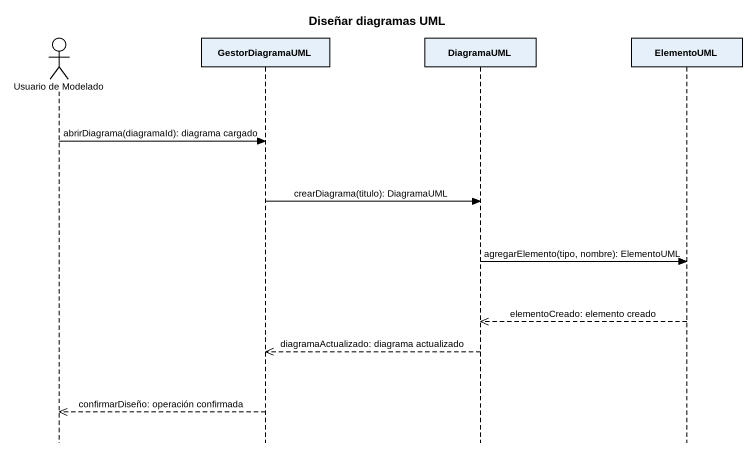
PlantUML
@startuml
title Diseñar diagramas UML
hide footbox
actor "Usuario de Modelado" as Usuario_de_Modelado
participant GestorDiagramaUML
participant DiagramaUML
participant ElementoUML

Usuario_de_Modelado -> GestorDiagramaUML : abrirDiagrama(diagramaId): diagrama cargado
GestorDiagramaUML -> DiagramaUML : crearDiagrama(titulo): DiagramaUML
DiagramaUML -> ElementoUML : agregarElemento(tipo, nombre): ElementoUML
ElementoUML -->> DiagramaUML : elementoCreado: elemento creado
DiagramaUML -->> GestorDiagramaUML : diagramaActualizado: diagrama actualizado
GestorDiagramaUML -->> Usuario_de_Modelado : confirmarDiseño: operación confirmada
@enduml
